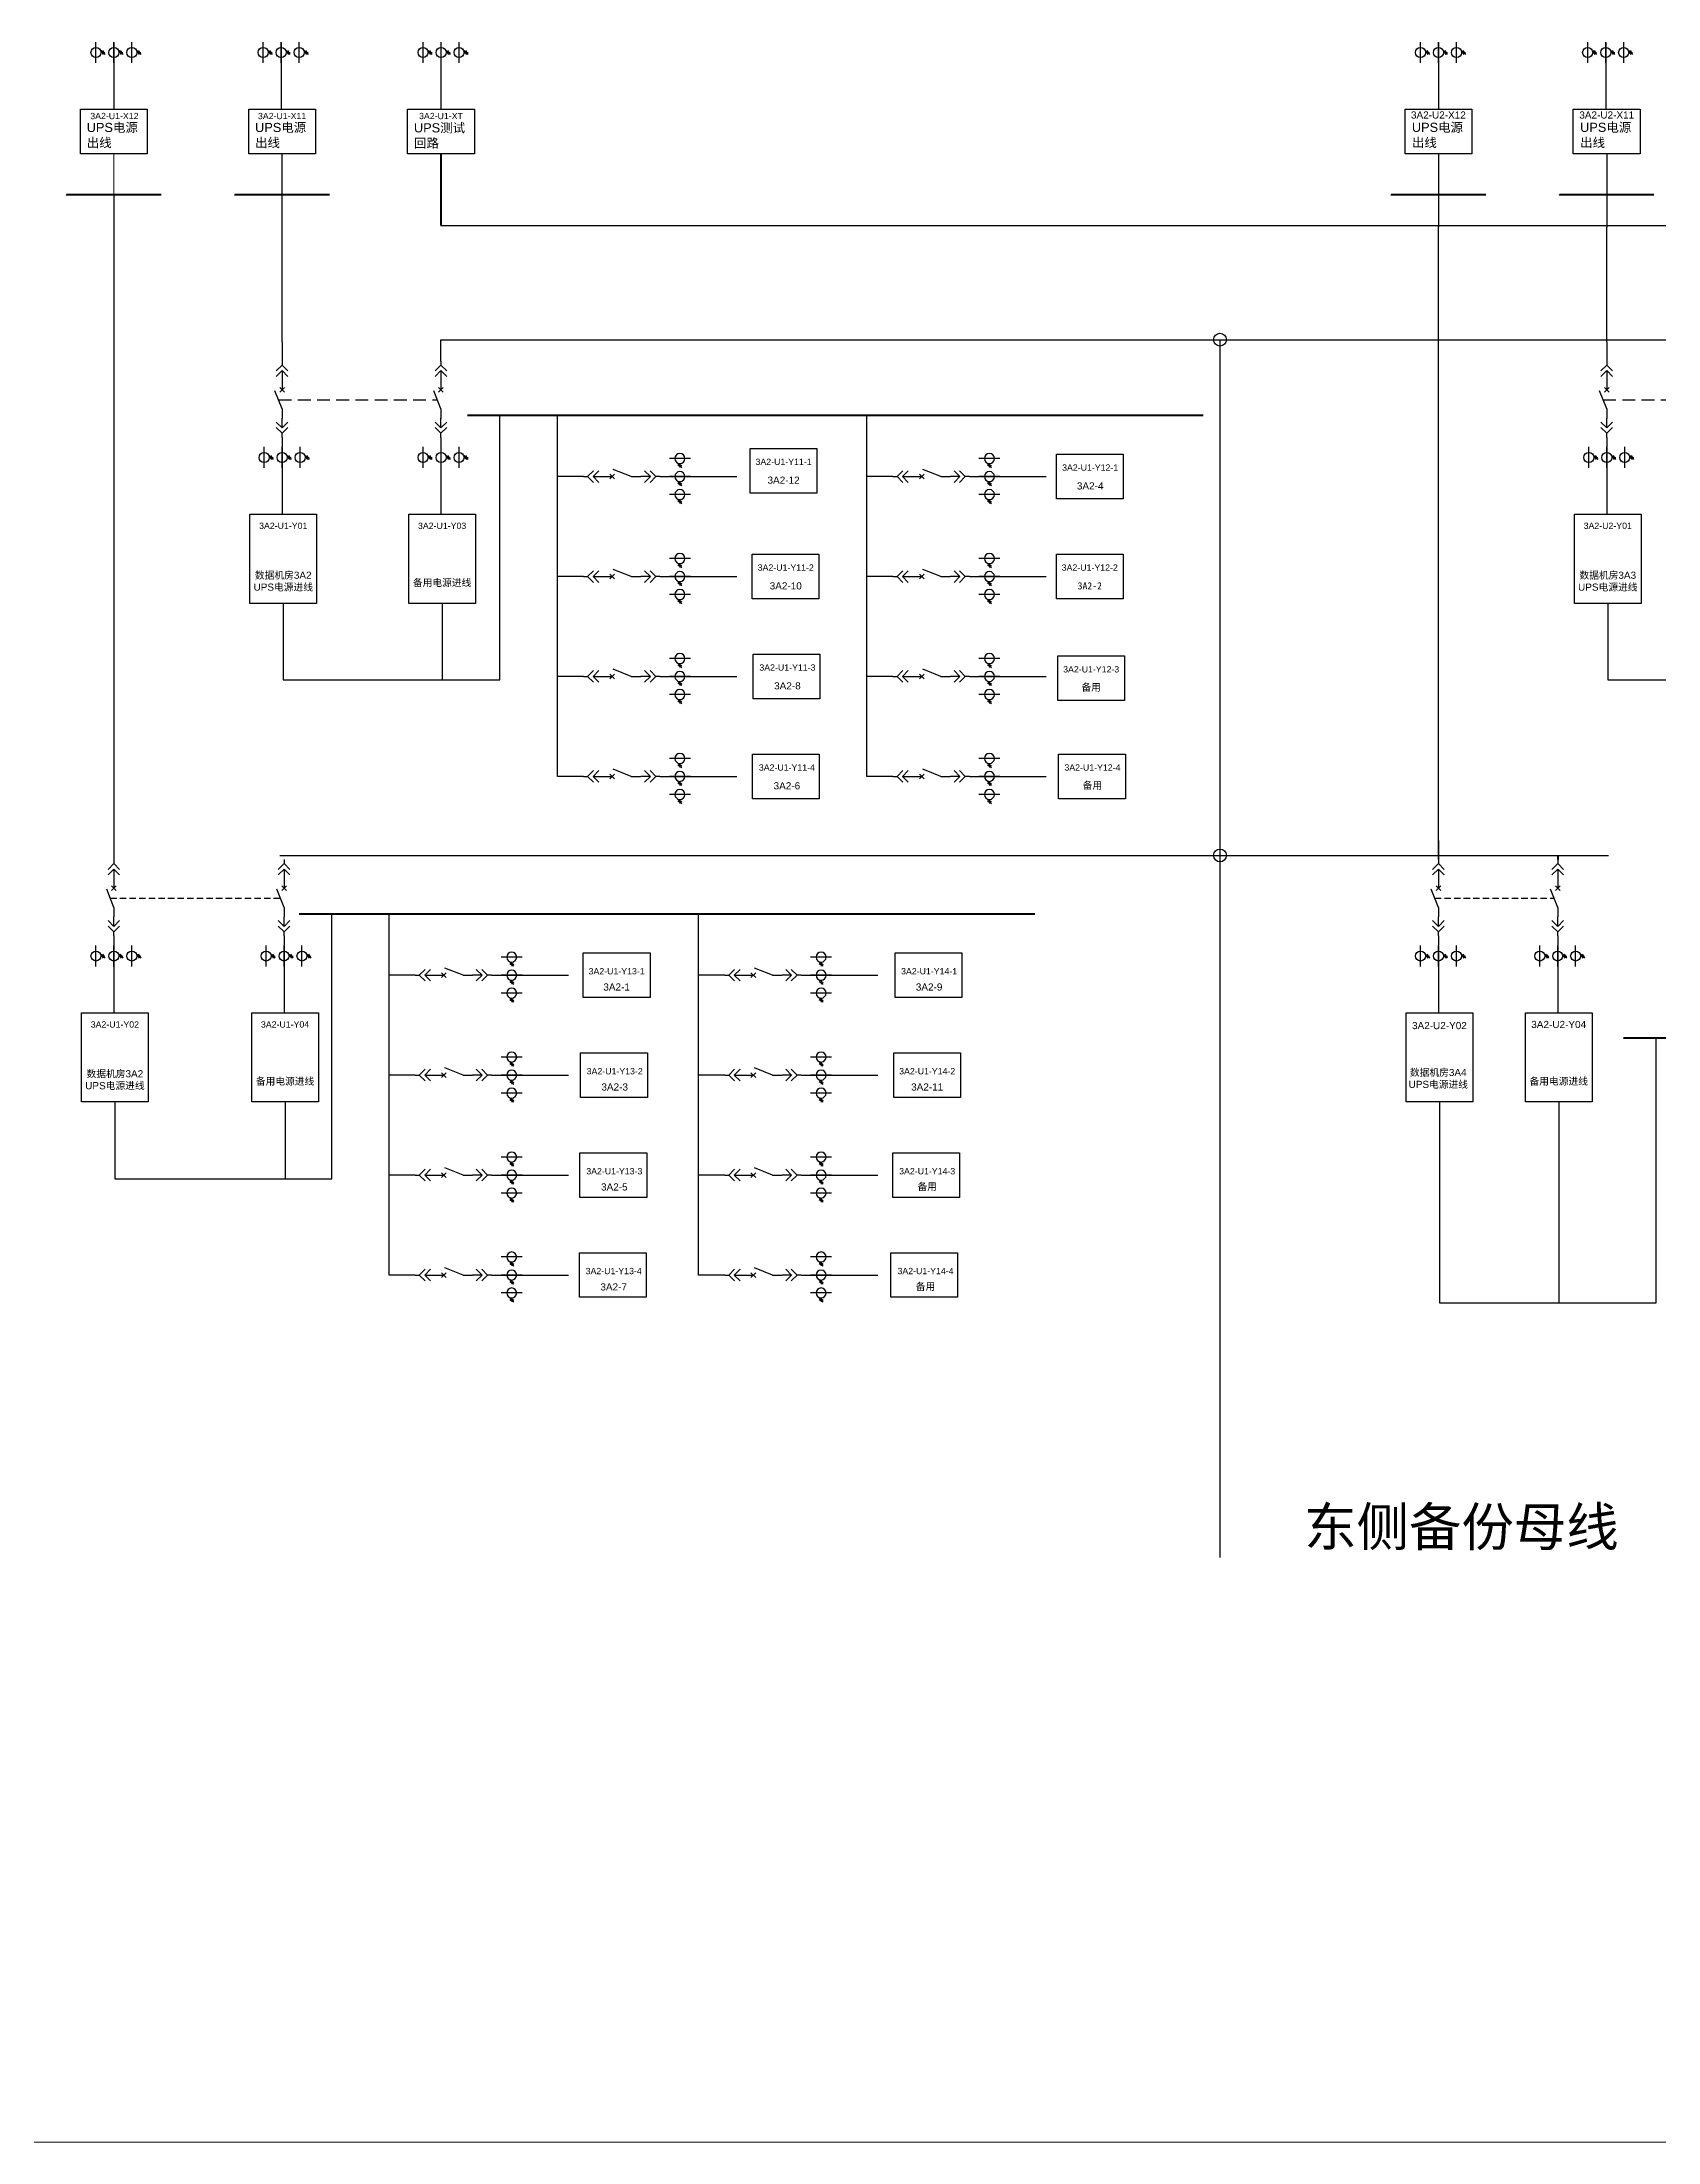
# Model space of a CAD drawing. Header units: millimetres. Extents: x 16 to 366, y 13 to 312.
# Drawn here: x 82.8 to 208.9, y 12.6 to 176.4 of the extents above; entities that cross this region are included whole.
import ezdxf
from ezdxf.enums import TextEntityAlignment as Align

# ---------------------------------------------------------------- set-up
doc = ezdxf.new("R2010")
doc.units = ezdxf.units.MM
doc.linetypes.add('DASHED', pattern=[0.75, 0.5, -0.25])
doc.linetypes.add('HIDDEN', pattern=[0.375, 0.25, -0.125])
doc.styles.get("Standard").update_dxf_attribs({"font": 'arial.ttf'})

# ---------------------------------------------------------------- blocks, each defined once
blk = doc.blocks.new('A$C03DD39B5')
for p, q in [((417, 475), (283, 392)), ((417, 422), (283, 339)), ((350, 333), (350, 467))]:
    blk.add_line(p, q)
blk.add_lwpolyline([(700, 167), (0, 167)])
blk.add_circle((350, 167), 167)
blk = doc.blocks.new('DYDQAA05')
at = {"color": 0}
blk.add_lwpolyline([(0, 0), (0, -7)], dxfattribs=at)
blk = doc.blocks.new('DYDQAA03')
at = {"color": 0}
for points in [[(0, 0), (0, -1.5)], [(-2.12, -3.62), (0, -1.5)], [(-2.12, -5.62), (0, -3.5)], [(2.12, -3.62), (0, -1.5)], [(2.12, -5.62), (0, -3.5)], [(0, -3.5), (0, -7)]]:
    blk.add_lwpolyline(points, dxfattribs=at)
blk = doc.blocks.new('DYDQAA09')
at = {"color": 0}
blk.add_lwpolyline([(0, 0), (0, -3.5)], dxfattribs=at)
blk.add_lwpolyline([(0, 0), (0, -3.5)], dxfattribs=at)
blk.add_lwpolyline([(0, 0), (0, -3.5)], dxfattribs=at)
blk.add_lwpolyline([(0, 0), (0, -3.5)], dxfattribs=at)
blk.add_lwpolyline([(0, 0), (0, -3.5)], dxfattribs=at)
blk.add_lwpolyline([(0, 0), (0, -3.5)], dxfattribs=at)
blk.add_lwpolyline([(0, 0), (0, -3.5)], dxfattribs=at)
blk.add_lwpolyline([(0, 0), (0, -3.5)], dxfattribs=at)
blk.add_lwpolyline([(0, 0), (0, -3.5)], dxfattribs=at)
blk = doc.blocks.new('DYDQ0201')
at = {"color": 0}
for points in [[(0.86, -0.86), (-0.86, 0.86)], [(-0.86, -0.86), (0.86, 0.86)], [(0, -7), (-2.61, -0.37)]]:
    blk.add_lwpolyline(points, dxfattribs=at)
blk = doc.blocks.new('DYDQAA04')
at = {"color": 0}
for points in [[(0, -3.5), (0, 0)], [(-2.12, -1.38), (0, -3.5)], [(-2.12, -3.38), (0, -5.5)], [(2.12, -1.38), (0, -3.5)], [(2.12, -3.38), (0, -5.5)], [(0, -7), (0, -5.5)]]:
    blk.add_lwpolyline(points, dxfattribs=at)

msp = doc.modelspace()

# ---------------------------------------------------------------- linework, layer by layer
for p, q in [((88.39, 176.39, 1635.78), (88.39, 174.75, 1635.78)), ((101.44, 176.39, 1635.78), (101.44, 174.75, 1635.78)), ((113.92, 176.39, 1635.78), (113.92, 174.75, 1635.78)), ((191.77, 176.39, 3710.71), (191.77, 174.75, 3710.71)), ((204.83, 176.39, 3710.71), (204.83, 174.75, 3710.71)), ((88.39, 174.75, 1635.78), (88.39, 171.18, 1635.78)), ((101.44, 174.75, 1635.78), (101.44, 171.18, 1635.78)), ((113.92, 174.75, 1635.78), (113.92, 171.18, 1635.78)), ((191.77, 174.75, 3710.71), (191.77, 171.18, 3710.71)), ((204.83, 174.75, 3710.71), (204.83, 171.18, 3710.71)), ((101.52, 153.03, -2283.37), (101.52, 167.71, -900.09)), ((191.77, 167.71, 3710.71), (191.77, 161.98, 3710.71)), ((204.91, 167.71, 3679.22), (204.91, 161.98, 3679.22)), ((88.39, 164.5, -1287.22), (88.39, 112.64, -1287.22)), ((191.77, 112.66, -159.26), (191.77, 162.1, 787.7)), ((204.91, 153.03, -238.9), (204.91, 161.98, 1144.38)), ((118.52, 126.65, 357.91), (118.52, 147.31, 9404.38)), ((123.01, 134.72, 9404.38), (123.01, 147.31, 9404.38)), ((147.17, 134.72, 9404.38), (147.17, 147.31, 9404.38)), ((101.52, 144.79, -82.15), (101.52, 143.15, -82.15)), ((204.91, 144.79, 1962.32), (204.91, 143.15, 1962.32)), ((101.52, 143.15, -82.15), (101.52, 139.58, -82.15)), ((204.91, 143.15, 1962.32), (204.91, 139.58, 1962.32)), ((125.05, 142.52, 8021.1), (123.01, 142.52, 8712.74)), ((131.8, 142.52, 10222.32), (133.44, 142.52, 10222.32)), ((133.44, 142.52, 10222.32), (137, 142.52, 10222.32)), ((149.2, 142.52, 8021.1), (147.17, 142.52, 8712.74)), ((155.95, 142.52, 10222.32), (157.59, 142.52, 10222.32)), ((157.59, 142.52, 10222.32), (161.16, 142.52, 10222.32)), ((125.05, 134.72, 9404.38), (123.01, 134.72, 9404.38)), ((123.01, 126.93, 10096.02), (123.01, 134.72, 9404.38)), ((131.8, 134.72, 11605.6), (133.44, 134.72, 11605.6)), ((133.44, 134.72, 11605.6), (137, 134.72, 11605.6)), ((149.2, 134.72, 9404.38), (147.17, 134.72, 9404.38)), ((147.17, 126.93, 10096.02), (147.17, 134.72, 9404.38)), ((155.95, 134.72, 11605.6), (157.59, 134.72, 11605.6)), ((157.59, 134.72, 11605.6), (161.16, 134.72, 11605.6)), ((101.61, 132.63, -113.64), (101.61, 126.65, 357.91)), ((204.99, 132.63, 1930.83), (204.99, 126.65, 2402.38)), ((101.61, 126.65, 357.91), (118.52, 126.65, 357.91)), ((125.05, 126.93, 10096.02), (123.01, 126.93, 10096.02)), ((123.01, 119.13, 10787.66), (123.01, 126.93, 10096.02)), ((131.8, 126.93, 12297.25), (133.44, 126.93, 12297.25)), ((133.44, 126.93, 12297.25), (137, 126.93, 12297.25)), ((149.2, 126.93, 10096.02), (147.17, 126.93, 10096.02)), ((147.17, 119.13, 10787.66), (147.17, 126.93, 10096.02)), ((155.95, 126.93, 12297.25), (157.59, 126.93, 12297.25)), ((157.59, 126.93, 12297.25), (161.16, 126.93, 12297.25)), ((204.99, 126.65, 2402.38), (221.91, 126.65, 2402.38)), ((125.05, 119.13, 10787.66), (123.01, 119.13, 10787.66)), ((131.8, 119.13, 12988.89), (133.44, 119.13, 12988.89)), ((133.44, 119.13, 12988.89), (137, 119.13, 12988.89)), ((149.2, 119.13, 10787.66), (147.17, 119.13, 10787.66)), ((155.95, 119.13, 12988.89), (157.59, 119.13, 12988.89)), ((157.59, 119.13, 12988.89), (161.16, 119.13, 12988.89)), ((105.39, 87.74, 1354.07), (105.39, 108.41, 10400.53)), ((109.88, 95.82, 10400.53), (109.88, 108.41, 10400.53)), ((134.03, 95.82, 10400.53), (134.03, 108.41, 10400.53)), ((88.39, 105.89, 914.01), (88.39, 104.25, 914.01)), ((191.77, 105.89, 1605.65), (191.77, 104.25, 1605.65)), ((88.39, 104.25, 914.01), (88.39, 100.68, 914.01)), ((111.91, 103.62, 9017.25), (109.88, 103.62, 9708.89)), ((118.66, 103.62, 11218.48), (120.3, 103.62, 11218.48)), ((120.3, 103.62, 11218.48), (123.87, 103.62, 11218.48)), ((136.07, 103.62, 9017.25), (134.03, 103.62, 9708.89)), ((142.81, 103.62, 11218.48), (144.45, 103.62, 11218.48)), ((144.45, 103.62, 11218.48), (148.02, 103.62, 11218.48)), ((191.77, 104.25, 1605.65), (191.77, 100.68, 1605.65)), ((208.77, 78.05, 2809.35), (208.77, 98.72, 11855.81)), ((111.91, 95.82, 10400.53), (109.88, 95.82, 10400.53)), ((109.88, 88.02, 11092.18), (109.88, 95.82, 10400.53)), ((118.66, 95.82, 12601.76), (120.3, 95.82, 12601.76)), ((120.3, 95.82, 12601.76), (123.87, 95.82, 12601.76)), ((136.07, 95.82, 10400.53), (134.03, 95.82, 10400.53)), ((134.03, 88.02, 11092.18), (134.03, 95.82, 10400.53)), ((142.81, 95.82, 12601.76), (144.45, 95.82, 12601.76)), ((144.45, 95.82, 12601.76), (148.02, 95.82, 12601.76)), ((88.47, 93.73, 882.52), (88.47, 87.74, 1354.07)), ((191.85, 93.73, 1574.16), (191.85, 78.05, 2809.35)), ((88.47, 87.74, 1354.07), (105.39, 87.74, 1354.07)), ((111.91, 88.02, 11092.18), (109.88, 88.02, 11092.18)), ((109.88, 80.22, 11783.82), (109.88, 88.02, 11092.18)), ((118.66, 88.02, 13293.4), (120.3, 88.02, 13293.4)), ((120.3, 88.02, 13293.4), (123.87, 88.02, 13293.4)), ((136.07, 88.02, 11092.18), (134.03, 88.02, 11092.18)), ((134.03, 80.22, 11783.82), (134.03, 88.02, 11092.18)), ((142.81, 88.02, 13293.4), (144.45, 88.02, 13293.4)), ((144.45, 88.02, 13293.4), (148.02, 88.02, 13293.4)), ((111.91, 80.22, 11783.82), (109.88, 80.22, 11783.82)), ((118.66, 80.22, 13985.04), (120.3, 80.22, 13985.04)), ((120.3, 80.22, 13985.04), (123.87, 80.22, 13985.04)), ((136.07, 80.22, 11783.82), (134.03, 80.22, 11783.82)), ((142.81, 80.22, 13985.04), (144.45, 80.22, 13985.04)), ((144.45, 80.22, 13985.04), (148.02, 80.22, 13985.04)), ((191.85, 78.05, 2809.35), (208.77, 78.05, 2809.35))]:
    msp.add_line(p, q)
at = {"lineweight": 20}
msp.add_line((88.39, 167.71, 1635.78), (88.39, 164.5, -1287.22), dxfattribs=at)
at = {"color": 6, "lineweight": 40}
msp.add_line((113.92, 167.71, 1603.27), (113.92, 162.1, 1603.27), dxfattribs=at)
at = {"color": 6, "lineweight": 30}
msp.add_line((113.92, 162.1, 1603.27), (225.99, 162.1, 1603.27), dxfattribs=at)
at = {"color": 5}
for p, q in [((113.92, 151.54, -2283.37), (113.92, 153.2, -2283.37)), ((113.92, 144.79, -82.15), (113.92, 143.15, -82.15)), ((113.92, 143.15, -82.15), (113.92, 139.58, -82.15)), ((114.01, 132.63, -113.64), (114.01, 126.65, 357.91)), ((101.67, 105.89, 473.93), (101.67, 104.25, 473.93)), ((201.08, 105.89, 3210.04), (201.08, 104.25, 3210.04)), ((101.67, 104.25, 473.93), (101.67, 100.68, 473.93)), ((201.08, 104.25, 3210.04), (201.08, 100.68, 3210.04)), ((101.75, 93.73, 442.45), (101.75, 87.74, 913.99)), ((201.16, 93.73, 3178.55), (201.16, 78.05, 2809.35))]:
    msp.add_line(p, q, dxfattribs=at)
at = {"color": 3, "lineweight": 30}
for p, q in [((113.92, 153.2, -2283.37), (218.18, 153.2, -2283.37)), ((174.72, 153.2, -2671.53), (174.72, 58.19, -2671.53)), ((101.33, 112.96, -1727.29), (205.05, 112.96, -1727.29))]:
    msp.add_line(p, q, dxfattribs=at)
at = {"linetype": 'DASHED', "ltscale": 2}
for p, q in [((101.25, 148.52, -2283.37), (113.65, 148.52, -2283.37)), ((204.63, 148.52, -238.9), (217.91, 148.52, -238.9))]:
    msp.add_line(p, q, dxfattribs=at)
at = {"color": 1, "lineweight": 40}
for p, q in [((115.98, 147.31, 9404.38), (173.42, 147.31, 9404.38)), ((102.84, 108.41, 10400.53), (160.28, 108.41, 10400.53)), ((206.22, 98.72, 11855.81), (286.44, 98.72, 11855.81))]:
    msp.add_line(p, q, dxfattribs=at)
at = {"color": 5, "lineweight": 40}
for p, q in [((101.67, 112.64, -1727.29), (101.67, 112.64, -1727.29)), ((201.08, 112.96, -1727.29), (201.08, 112.64, 1008.82))]:
    msp.add_line(p, q, dxfattribs=at)
at = {"linetype": 'HIDDEN', "ltscale": 2}
for p, q in [((88.11, 109.62, -1727.29), (101.39, 109.62, -1727.29)), ((191.49, 109.62, 1008.82), (200.8, 109.62, 1008.82))]:
    msp.add_line(p, q, dxfattribs=at)
at = {"color": 1, "lineweight": 13, "ltscale": 0.001071}
msp.add_lwpolyline([(16.36, 312.32), (365.69, 312.32), (365.69, 12.57), (16.36, 12.57)], close=True, dxfattribs=at)
for points, elevation in [([(85.78, 171.18), (90.99, 171.18), (90.99, 167.71), (85.78, 167.71)], 1635.78), ([(98.92, 171.18), (104.13, 171.18), (104.13, 167.71), (98.92, 167.71)], 1604.29), ([(189.17, 171.18), (194.38, 171.18), (194.38, 167.71), (189.17, 167.71)], 3710.71), ([(202.3, 171.18), (207.51, 171.18), (207.51, 167.71), (202.3, 167.71)], 3679.22), ([(138.05, 144.72), (143.26, 144.72), (143.26, 141.24), (138.05, 141.24)], 10222.32), ([(161.95, 144.26), (167.16, 144.26), (167.16, 140.79), (161.95, 140.79)], 10222.32), ([(99, 139.58), (104.21, 139.58), (104.21, 132.63), (99, 132.63)], -113.64), ([(202.39, 139.58), (207.59, 139.58), (207.59, 132.63), (202.39, 132.63)], 1930.83), ([(138.21, 136.46), (143.42, 136.46), (143.42, 132.99), (138.21, 132.99)], 11605.6), ([(161.95, 136.46), (167.16, 136.46), (167.16, 132.99), (161.95, 132.99)], 11605.6), ([(138.29, 128.66), (143.5, 128.66), (143.5, 125.19), (138.29, 125.19)], 12297.25), ([(162.06, 128.53), (167.27, 128.53), (167.27, 125.05), (162.06, 125.05)], 1144.37), ([(138.23, 120.86), (143.44, 120.86), (143.44, 117.39), (138.23, 117.39)], 12988.89), ([(162.13, 120.86), (167.34, 120.86), (167.34, 117.39), (162.13, 117.39)], 12988.89), ([(125.03, 105.36), (130.24, 105.36), (130.24, 101.88), (125.03, 101.88)], 11218.48), ([(149.36, 105.36), (154.57, 105.36), (154.57, 101.88), (149.36, 101.88)], 11218.48), ([(85.86, 100.68), (91.07, 100.68), (91.07, 93.73), (85.86, 93.73)], 882.52), ([(189.25, 100.68), (194.46, 100.68), (194.46, 93.73), (189.25, 93.73)], 1574.16), ([(124.82, 97.56), (130.03, 97.56), (130.03, 94.08), (124.82, 94.08)], 12601.76), ([(149.27, 97.56), (154.48, 97.56), (154.48, 94.08), (149.27, 94.08)], 12601.76), ([(124.77, 89.76), (129.98, 89.76), (129.98, 86.28), (124.77, 86.28)], 13293.4), ([(149.19, 89.76), (154.4, 89.76), (154.4, 86.28), (149.19, 86.28)], 13293.4), ([(124.72, 81.96), (129.93, 81.96), (129.93, 78.49), (124.72, 78.49)], 13985.04), ([(149.02, 81.96), (154.23, 81.96), (154.23, 78.49), (149.02, 78.49)], 13985.04)]:
    msp.add_lwpolyline(points, close=True, dxfattribs=dict(elevation=elevation))
at = {"color": 1, "elevation": 1603.27}
msp.add_lwpolyline([(111.32, 171.18), (116.53, 171.18), (116.53, 167.71), (111.32, 167.71)], close=True, dxfattribs=at)
at = {"color": 1, "lineweight": 40, "ltscale": 100}
for points, elevation in [([(92.07, 164.5), (84.7, 164.5), (84.7, 164.5)], -8865.28), ([(105.21, 164.5), (97.84, 164.5), (97.84, 164.5)], -8896.76), ([(195.46, 164.5), (188.09, 164.5), (188.09, 164.5)], -6790.35), ([(208.59, 164.5), (201.22, 164.5), (201.22, 164.5)], -6821.84)]:
    msp.add_lwpolyline(points, dxfattribs=dict(at, elevation=elevation))
at = {"color": 5}
for points, elevation in [([(111.4, 139.58), (116.61, 139.58), (116.61, 132.63), (111.4, 132.63)], -113.64), ([(99.15, 100.68), (104.36, 100.68), (104.36, 93.73), (99.15, 93.73)], 442.45), ([(198.56, 100.68), (203.77, 100.68), (203.77, 93.73), (198.56, 93.73)], 3178.55)]:
    msp.add_lwpolyline(points, close=True, dxfattribs=dict(at, elevation=elevation))
at = {"color": 5, "lineweight": 30}
for centre in [(174.72, 153.2, -2283.37), (174.72, 112.96, -1727.29)]:
    msp.add_circle(centre, 0.5, dxfattribs=at)

# ---------------------------------------------------------------- block references
at = {"linetype": 'Continuous', "yscale": 0.00233888397733859, "zscale": 0.00233888397733859}
for p, xscale, rotation in [((86.6, 176.43, 1635.78), 0.00233888397733859, 270), ((88, 176.43, 1635.78), 0.00233888397733859, 270), ((89.4, 176.43, 1635.78), 0.00233888397733859, 270), ((99.65, 176.43, 1635.78), 0.00233888397733859, 270), ((101.05, 176.43, 1635.78), 0.00233888397733859, 270), ((102.46, 176.43, 1635.78), 0.00233888397733859, 270), ((112.13, 176.43, 1635.78), 0.00233888397733859, 270), ((113.54, 176.43, 1635.78), 0.00233888397733859, 270), ((114.94, 176.43, 1635.78), 0.00233888397733859, 270), ((189.98, 176.43, 3710.71), 0.00233888397733859, 270), ((191.38, 176.43, 3710.71), 0.00233888397733859, 270), ((192.79, 176.43, 3710.71), 0.00233888397733859, 270), ((203.03, 176.43, 3710.71), 0.00233888397733859, 270), ((204.44, 176.43, 3710.71), 0.00233888397733859, 270), ((205.84, 176.43, 3710.71), 0.00233888397733859, 270), ((99.73, 144.83, -82.15), 0.00233888397733859, 270), ((101.13, 144.83, -82.15), 0.00233888397733859, 270), ((102.54, 144.83, -82.15), 0.00233888397733859, 270), ((131.75, 144.32, 10222.32), -0.00233888397733859, 180), ((155.91, 144.32, 10222.32), -0.00233888397733859, 180), ((203.12, 144.83, 1962.32), 0.00233888397733859, 270), ((204.52, 144.83, 1962.32), 0.00233888397733859, 270), ((205.92, 144.83, 1962.32), 0.00233888397733859, 270), ((131.75, 142.91, 10222.32), -0.00233888397733859, 180), ((155.91, 142.91, 10222.32), -0.00233888397733859, 180), ((131.75, 141.51, 10222.32), -0.00233888397733859, 180), ((155.91, 141.51, 10222.32), -0.00233888397733859, 180), ((131.75, 136.52, 11605.6), -0.00233888397733859, 180), ((155.91, 136.52, 11605.6), -0.00233888397733859, 180), ((131.75, 135.11, 11605.6), -0.00233888397733859, 180), ((155.91, 135.11, 11605.6), -0.00233888397733859, 180), ((131.75, 133.71, 11605.6), -0.00233888397733859, 180), ((155.91, 133.71, 11605.6), -0.00233888397733859, 180), ((131.75, 128.72, 12297.25), -0.00233888397733859, 180), ((155.91, 128.72, 12297.25), -0.00233888397733859, 180), ((131.75, 127.32, 12297.25), -0.00233888397733859, 180), ((155.91, 127.32, 12297.25), -0.00233888397733859, 180), ((131.75, 125.91, 12297.25), -0.00233888397733859, 180), ((155.91, 125.91, 12297.25), -0.00233888397733859, 180), ((131.75, 120.92, 12988.89), -0.00233888397733859, 180), ((155.91, 120.92, 12988.89), -0.00233888397733859, 180), ((131.75, 119.52, 12988.89), -0.00233888397733859, 180), ((131.75, 118.11, 12988.89), -0.00233888397733859, 180), ((155.91, 119.52, 12988.89), -0.00233888397733859, 180), ((155.91, 118.11, 12988.89), -0.00233888397733859, 180), ((86.6, 105.93, 914.01), 0.00233888397733859, 270), ((88, 105.93, 914.01), 0.00233888397733859, 270), ((89.4, 105.93, 914.01), 0.00233888397733859, 270), ((118.62, 105.42, 11218.48), -0.00233888397733859, 180), ((142.77, 105.42, 11218.48), -0.00233888397733859, 180), ((189.98, 105.93, 1605.65), 0.00233888397733859, 270), ((191.38, 105.93, 1605.65), 0.00233888397733859, 270), ((192.79, 105.93, 1605.65), 0.00233888397733859, 270), ((118.62, 104.01, 11218.48), -0.00233888397733859, 180), ((142.77, 104.01, 11218.48), -0.00233888397733859, 180), ((118.62, 102.61, 11218.48), -0.00233888397733859, 180), ((142.77, 102.61, 11218.48), -0.00233888397733859, 180), ((118.62, 97.62, 12601.76), -0.00233888397733859, 180), ((142.77, 97.62, 12601.76), -0.00233888397733859, 180), ((118.62, 96.21, 12601.76), -0.00233888397733859, 180), ((142.77, 96.21, 12601.76), -0.00233888397733859, 180), ((118.62, 94.81, 12601.76), -0.00233888397733859, 180), ((142.77, 94.81, 12601.76), -0.00233888397733859, 180), ((118.62, 89.82, 13293.4), -0.00233888397733859, 180), ((142.77, 89.82, 13293.4), -0.00233888397733859, 180), ((118.62, 88.41, 13293.4), -0.00233888397733859, 180), ((118.62, 87.01, 13293.4), -0.00233888397733859, 180), ((142.77, 88.41, 13293.4), -0.00233888397733859, 180), ((142.77, 87.01, 13293.4), -0.00233888397733859, 180), ((118.62, 82.02, 13985.04), -0.00233888397733859, 180), ((142.77, 82.02, 13985.04), -0.00233888397733859, 180), ((118.62, 80.61, 13985.04), -0.00233888397733859, 180), ((142.77, 80.61, 13985.04), -0.00233888397733859, 180), ((118.62, 79.21, 13985.04), -0.00233888397733859, 180), ((142.77, 79.21, 13985.04), -0.00233888397733859, 180)]:
    msp.add_blockref('A$C03DD39B5', p, dxfattribs=dict(at, xscale=xscale, rotation=rotation))
at = {"xscale": 0.2128962921302706, "yscale": 0.2128962921302706, "zscale": 0.2128962921302706}
for name, p in [('DYDQAA05', (101.52, 153.03, -2283.37)), ('DYDQAA05', (204.91, 153.03, -238.9)), ('DYDQAA03', (101.52, 151.54, -2283.37)), ('DYDQAA03', (204.91, 151.54, -238.9)), ('DYDQ0201', (101.52, 149.3, -2283.37)), ('DYDQAA09', (101.52, 150.05, -2283.37)), ('DYDQ0201', (204.91, 149.3, -238.9)), ('DYDQAA09', (204.91, 150.05, -238.9)), ('DYDQAA09', (101.52, 147.81, -2283.37)), ('DYDQAA09', (204.91, 147.81, -238.9)), ('DYDQAA04', (101.52, 147.07, -2283.37)), ('DYDQAA04', (204.91, 147.07, -238.9)), ('DYDQAA09', (101.52, 145.58, -2283.37)), ('DYDQAA09', (204.91, 145.58, -238.9)), ('DYDQAA05', (191.77, 114.13, -595.58)), ('DYDQAA03', (88.39, 112.64, -1287.22)), ('DYDQAA03', (191.77, 112.64, -595.58)), ('DYDQ0201', (88.39, 110.4, -1287.22)), ('DYDQAA09', (88.39, 111.15, -1287.22)), ('DYDQ0201', (191.77, 110.4, -595.58)), ('DYDQAA09', (191.77, 111.15, -595.58)), ('DYDQAA04', (88.39, 108.17, -1287.22)), ('DYDQAA09', (88.39, 108.91, -1287.22)), ('DYDQAA04', (191.77, 108.17, -595.58)), ('DYDQAA09', (191.77, 108.91, -595.58)), ('DYDQAA09', (88.39, 106.68, -1287.22)), ('DYDQAA09', (191.77, 106.68, -595.58))]:
    msp.add_blockref(name, p, dxfattribs=at)
at = {"color": 5, "xscale": 0.2128962921302706, "yscale": 0.2128962921302706, "zscale": 0.2128962921302706}
for name, p in [('DYDQAA03', (113.92, 151.54, -2283.37)), ('DYDQ0201', (113.92, 149.3, -2283.37)), ('DYDQAA09', (113.92, 150.05, -2283.37)), ('DYDQAA09', (113.92, 147.81, -2283.37)), ('DYDQAA04', (113.92, 147.07, -2283.37)), ('DYDQAA09', (113.92, 145.58, -2283.37)), ('DYDQAA03', (101.67, 112.64, -1727.29)), ('DYDQAA03', (201.08, 112.64, 1008.82)), ('DYDQ0201', (101.67, 110.4, -1727.29)), ('DYDQAA09', (101.67, 111.15, -1727.29)), ('DYDQ0201', (201.08, 110.4, 1008.82)), ('DYDQAA09', (201.08, 111.15, 1008.82)), ('DYDQAA04', (101.67, 108.17, -1727.29)), ('DYDQAA09', (101.67, 108.91, -1727.29)), ('DYDQAA04', (201.08, 108.17, 1008.82)), ('DYDQAA09', (201.08, 108.91, 1008.82)), ('DYDQAA09', (101.67, 106.68, -1727.29)), ('DYDQAA09', (201.08, 106.68, 1008.82))]:
    msp.add_blockref(name, p, dxfattribs=at)
at = {"color": 5, "linetype": 'Continuous', "xscale": 0.00233888397733859, "yscale": 0.00233888397733859, "zscale": 0.00233888397733859, "rotation": 270}
for p in [(112.13, 144.83, -82.15), (113.54, 144.83, -82.15), (114.94, 144.83, -82.15), (99.88, 105.93, 473.93), (101.28, 105.93, 473.93), (102.68, 105.93, 473.93), (199.29, 105.93, 3210.04), (200.69, 105.93, 3210.04), (202.09, 105.93, 3210.04)]:
    msp.add_blockref('A$C03DD39B5', p, dxfattribs=at)
at = {"xscale": -0.2128962921302706, "yscale": 0.2128962921302706, "zscale": 0.2128962921302706, "rotation": 90}
for name, p in [('DYDQAA03', (125.05, 142.52, 8021.1)), ('DYDQ0201', (127.28, 142.52, 8021.1)), ('DYDQAA04', (129.52, 142.52, 8021.1)), ('DYDQAA03', (149.2, 142.52, 8021.1)), ('DYDQ0201', (151.44, 142.52, 8021.1)), ('DYDQAA04', (153.67, 142.52, 8021.1)), ('DYDQAA09', (126.54, 142.52, 8021.1)), ('DYDQAA09', (128.77, 142.52, 8021.1)), ('DYDQAA09', (131.01, 142.52, 8021.1)), ('DYDQAA09', (150.69, 142.52, 8021.1)), ('DYDQAA09', (152.93, 142.52, 8021.1)), ('DYDQAA09', (155.16, 142.52, 8021.1)), ('DYDQAA03', (125.05, 134.72, 9404.38)), ('DYDQAA09', (126.54, 134.72, 9404.38)), ('DYDQ0201', (127.28, 134.72, 9404.38)), ('DYDQAA09', (128.77, 134.72, 9404.38)), ('DYDQAA04', (129.52, 134.72, 9404.38)), ('DYDQAA09', (131.01, 134.72, 9404.38)), ('DYDQAA03', (149.2, 134.72, 9404.38)), ('DYDQAA09', (150.69, 134.72, 9404.38)), ('DYDQ0201', (151.44, 134.72, 9404.38)), ('DYDQAA09', (152.93, 134.72, 9404.38)), ('DYDQAA04', (153.67, 134.72, 9404.38)), ('DYDQAA09', (155.16, 134.72, 9404.38)), ('DYDQAA03', (125.05, 126.93, 10096.02)), ('DYDQAA09', (126.54, 126.93, 10096.02)), ('DYDQ0201', (127.28, 126.93, 10096.02)), ('DYDQAA09', (128.77, 126.93, 10096.02)), ('DYDQAA04', (129.52, 126.93, 10096.02)), ('DYDQAA09', (131.01, 126.93, 10096.02)), ('DYDQAA03', (149.2, 126.93, 10096.02)), ('DYDQAA09', (150.69, 126.93, 10096.02)), ('DYDQ0201', (151.44, 126.93, 10096.02)), ('DYDQAA09', (152.93, 126.93, 10096.02)), ('DYDQAA04', (153.67, 126.93, 10096.02)), ('DYDQAA09', (155.16, 126.93, 10096.02)), ('DYDQ0201', (127.28, 119.13, 10787.66)), ('DYDQ0201', (151.44, 119.13, 10787.66)), ('DYDQAA03', (125.05, 119.13, 10787.66)), ('DYDQAA09', (126.54, 119.13, 10787.66)), ('DYDQAA09', (128.77, 119.13, 10787.66)), ('DYDQAA04', (129.52, 119.13, 10787.66)), ('DYDQAA09', (131.01, 119.13, 10787.66)), ('DYDQAA03', (149.2, 119.13, 10787.66)), ('DYDQAA09', (150.69, 119.13, 10787.66)), ('DYDQAA09', (152.93, 119.13, 10787.66)), ('DYDQAA04', (153.67, 119.13, 10787.66)), ('DYDQAA09', (155.16, 119.13, 10787.66)), ('DYDQAA03', (111.91, 103.62, 9017.25)), ('DYDQAA09', (113.4, 103.62, 9017.25)), ('DYDQ0201', (114.15, 103.62, 9017.25)), ('DYDQAA09', (115.64, 103.62, 9017.25)), ('DYDQAA04', (116.38, 103.62, 9017.25)), ('DYDQAA09', (117.87, 103.62, 9017.25)), ('DYDQAA03', (136.07, 103.62, 9017.25)), ('DYDQAA09', (137.56, 103.62, 9017.25)), ('DYDQ0201', (138.3, 103.62, 9017.25)), ('DYDQAA09', (139.79, 103.62, 9017.25)), ('DYDQAA04', (140.54, 103.62, 9017.25)), ('DYDQAA09', (142.03, 103.62, 9017.25)), ('DYDQAA03', (111.91, 95.82, 10400.53)), ('DYDQAA09', (113.4, 95.82, 10400.53)), ('DYDQ0201', (114.15, 95.82, 10400.53)), ('DYDQAA09', (115.64, 95.82, 10400.53)), ('DYDQAA04', (116.38, 95.82, 10400.53)), ('DYDQAA09', (117.87, 95.82, 10400.53)), ('DYDQAA03', (136.07, 95.82, 10400.53)), ('DYDQAA09', (137.56, 95.82, 10400.53)), ('DYDQ0201', (138.3, 95.82, 10400.53)), ('DYDQAA09', (139.79, 95.82, 10400.53)), ('DYDQAA04', (140.54, 95.82, 10400.53)), ('DYDQAA09', (142.03, 95.82, 10400.53)), ('DYDQ0201', (114.15, 88.02, 11092.18)), ('DYDQ0201', (138.3, 88.02, 11092.18)), ('DYDQAA03', (111.91, 88.02, 11092.18)), ('DYDQAA09', (113.4, 88.02, 11092.18)), ('DYDQAA09', (115.64, 88.02, 11092.18)), ('DYDQAA04', (116.38, 88.02, 11092.18)), ('DYDQAA09', (117.87, 88.02, 11092.18)), ('DYDQAA03', (136.07, 88.02, 11092.18)), ('DYDQAA09', (137.56, 88.02, 11092.18)), ('DYDQAA09', (139.79, 88.02, 11092.18)), ('DYDQAA04', (140.54, 88.02, 11092.18)), ('DYDQAA09', (142.03, 88.02, 11092.18)), ('DYDQAA03', (111.91, 80.22, 11783.82)), ('DYDQ0201', (114.15, 80.22, 11783.82)), ('DYDQAA04', (116.38, 80.22, 11783.82)), ('DYDQAA03', (136.07, 80.22, 11783.82)), ('DYDQ0201', (138.3, 80.22, 11783.82)), ('DYDQAA04', (140.54, 80.22, 11783.82)), ('DYDQAA09', (113.4, 80.22, 11783.82)), ('DYDQAA09', (115.64, 80.22, 11783.82)), ('DYDQAA09', (117.87, 80.22, 11783.82)), ('DYDQAA09', (137.56, 80.22, 11783.82)), ('DYDQAA09', (139.79, 80.22, 11783.82)), ('DYDQAA09', (142.03, 80.22, 11783.82))]:
    msp.add_blockref(name, p, dxfattribs=at)

# ---------------------------------------------------------------- texts
at = {"lineweight": 0}
for s, p in [('3A2-U1-X12', (88.43, 170.41, 2359.93)), ('3A2-U1-X11', (101.52, 170.41, 2328.45))]:
    msp.add_text(s, height=0.49, dxfattribs=at).set_placement(p, align=Align.CENTER)
at = {"color": 1, "lineweight": 0}
msp.add_text('3A2-U1-XT', height=0.49, dxfattribs=at).set_placement((113.92, 170.41, 2327.42), align=Align.CENTER)
at = {"width": 5.2091}
for s, insert, char_height, attachment_point in [('3A2-U2-X12', (191.77, 170.73, 5785.63), 0.557, 5), ('3A2-U2-X11', (204.91, 170.73, 6572.08), 0.557, 5), ('UPS{\\fSimSun|b0|i0|c134|p2;电源\\P出线}', (86.27, 170.12, -942.18), 0.7128, 1), ('UPS{\\fSimSun|b0|i0|c134|p2;电源\\P出线}', (99.41, 170.12, 314.8), 0.7128, 1), ('UPS{\\fSimSun|b0|i0|c134|p2;电源\\P出线}', (189.7, 170.13, 1132.75), 0.7128, 1), ('UPS{\\fSimSun|b0|i0|c134|p2;电源\\P出线}', (202.83, 170.13, 2389.73), 0.7128, 1), ('3A2-U1-Y11-1', (140.66, 143.67, 10222.32), 0.4901, 5), ('3A2-U1-Y12-1', (164.59, 143.22, 10222.32), 0.4901, 5), ('{\\H0.78125x;3A2-12}', (140.66, 142.24, 10222.32), 0.7128, 5), ('{\\H0.78125x;3A2-4}', (164.59, 141.79, 10222.32), 0.7128, 5), ('3A2-U1-Y01', (101.61, 138.68, -113.64), 0.49, 5), ('3A2-U2-Y01', (204.99, 138.68, 1930.83), 0.49, 5), ('{\\fSimSun|b0|i0|c134|p2;\\H0.78125x;数据机房\\fArial|b0|i0|c0|p34;3A2 \\PUPS\\fSimSun|b0|i0|c134|p2;电源进线}', (101.61, 134.33, -113.64), 0.7128, 5), ('3A2-U1-Y11-2', (140.83, 135.42, 12988.89), 0.4901, 5), ('3A2-U1-Y12-2', (164.56, 135.42, 12988.89), 0.4901, 5), ('{\\fSimSun|b0|i0|c134|p2;\\H0.78125x;数据机房\\fArial|b0|i0|c0|p34;3A3 \\PUPS\\fSimSun|b0|i0|c134|p2;电源进线}', (204.99, 134.33, 1930.83), 0.7128, 5), ('{\\H0.78125x;3A2-10}', (140.83, 133.99, 12988.89), 0.7128, 5), ('{\\fSimSun|b0|i0|c134|p2;\\H0.78125x;3A2-2}', (164.56, 133.99, 12988.89), 0.7128, 5), ('3A2-U1-Y11-3', (140.96, 127.62, 14372.17), 0.4901, 5), ('{\\H0.78125x;3A2-8}', (140.96, 126.19, 14372.17), 0.7128, 5), ('3A2-U1-Y12-3', (164.67, 127.48, 3219.29), 0.4901, 5), ('{\\H0.78125x;备用\\P}', (164.67, 126.05, 3219.29), 0.7128, 5), ('3A2-U1-Y11-4', (140.92, 119.82, 15755.45), 0.4901, 5), ('3A2-U1-Y12-4', (164.77, 119.82, 15755.45), 0.4901, 5), ('{\\H0.78125x;3A2-6}', (140.92, 118.39, 15755.45), 0.7128, 5), ('{\\H0.78125x;备用\\P}', (164.77, 118.39, 15755.45), 0.7128, 5), ('3A2-U1-Y13-1', (127.63, 103.92, 11218.48), 0.4901, 5), ('3A2-U1-Y14-1', (152.02, 103.92, 11218.48), 0.4901, 5), ('{\\H0.78125x;3A2-1}', (127.63, 102.69, 11218.48), 0.7128, 5), ('{\\H0.78125x;3A2-9}', (152.02, 102.69, 11218.48), 0.7128, 5), ('3A2-U1-Y02', (88.47, 99.77, 1353.05), 0.49, 5), ('3A2-U2-Y02', (191.85, 99.68, -628.09), 0.557, 5), ('{\\fSimSun|b0|i0|c134|p2;数据机房}3A2 \\PUPS{\\fSimSun|b0|i0|c134|p2;电源进线}', (88.47, 95.43, -406.97), 0.5569, 5), ('3A2-U1-Y13-2', (127.48, 96.12, 13985.04), 0.4901, 5), ('{\\H0.78125x;3A2-3}', (127.48, 94.89, 13985.04), 0.7128, 5), ('3A2-U1-Y14-2', (151.87, 96.12, 13985.04), 0.4901, 5), ('{\\H0.78125x;3A2-11}', (151.87, 94.89, 13985.04), 0.7128, 5), ('{\\fSimSun|b0|i0|c134|p2;数据机房}3A4 \\PUPS{\\fSimSun|b0|i0|c134|p2;电源进线}', (191.76, 95.53, -3520.95), 0.5569, 5), ('3A2-U1-Y13-3', (127.45, 88.32, 15368.32), 0.4901, 5), ('3A2-U1-Y14-3', (151.87, 88.32, 15368.32), 0.4901, 5), ('{\\H0.78125x;3A2-5}', (127.45, 87.09, 15368.32), 0.7128, 5), ('{\\H0.78125x;备用\\P}', (151.87, 87.09, 15368.32), 0.7128, 5), ('3A2-U1-Y13-4', (127.4, 80.53, 16751.6), 0.4901, 5), ('3A2-U1-Y14-4', (151.74, 80.53, 16751.6), 0.4901, 5), ('{\\H0.78125x;3A2-7}', (127.4, 79.29, 16751.6), 0.7128, 5), ('{\\H0.78125x;备用\\P}', (151.74, 79.29, 16751.6), 0.7128, 5)]:
    msp.add_mtext(s, dxfattribs=dict(at, insert=insert, char_height=char_height, attachment_point=attachment_point))
at = {"color": 1, "insert": (111.81, 170.09, 1603.27), "char_height": 0.7128, "width": 5.2091, "attachment_point": 1}
msp.add_mtext('UPS{\\fSimSun|b0|i0|c134|p2;测试\\P回路}', dxfattribs=at)
at = {"color": 5, "width": 5.2091, "attachment_point": 5}
for s, insert, char_height in [('3A2-U1-Y03', (114.01, 138.68, -113.64), 0.49), ('{\\H0.78125x;备用电源进线\\P}', (114.01, 134.21, -113.64), 0.7128), ('3A2-U1-Y04', (101.75, 99.77, 442.45), 0.49), ('3A2-U2-Y04', (201.16, 99.77, 3178.55), 0.557), ('{\\H0.78125x;备用电源进线\\P}', (101.75, 95.31, 442.45), 0.7128), ('{\\H0.78125x;备用电源进线\\P}', (201.16, 95.31, 3178.55), 0.7128)]:
    msp.add_mtext(s, dxfattribs=dict(at, insert=insert, char_height=char_height))
at = {"color": 3, "insert": (181.29, 62.08, 9404.38), "char_height": 3, "width": 34.5001, "attachment_point": 1}
msp.add_mtext('{\\fSimSun|b0|i0|c134|p2;东侧备份母线}', dxfattribs=at)

doc.saveas('drawing.dxf')
